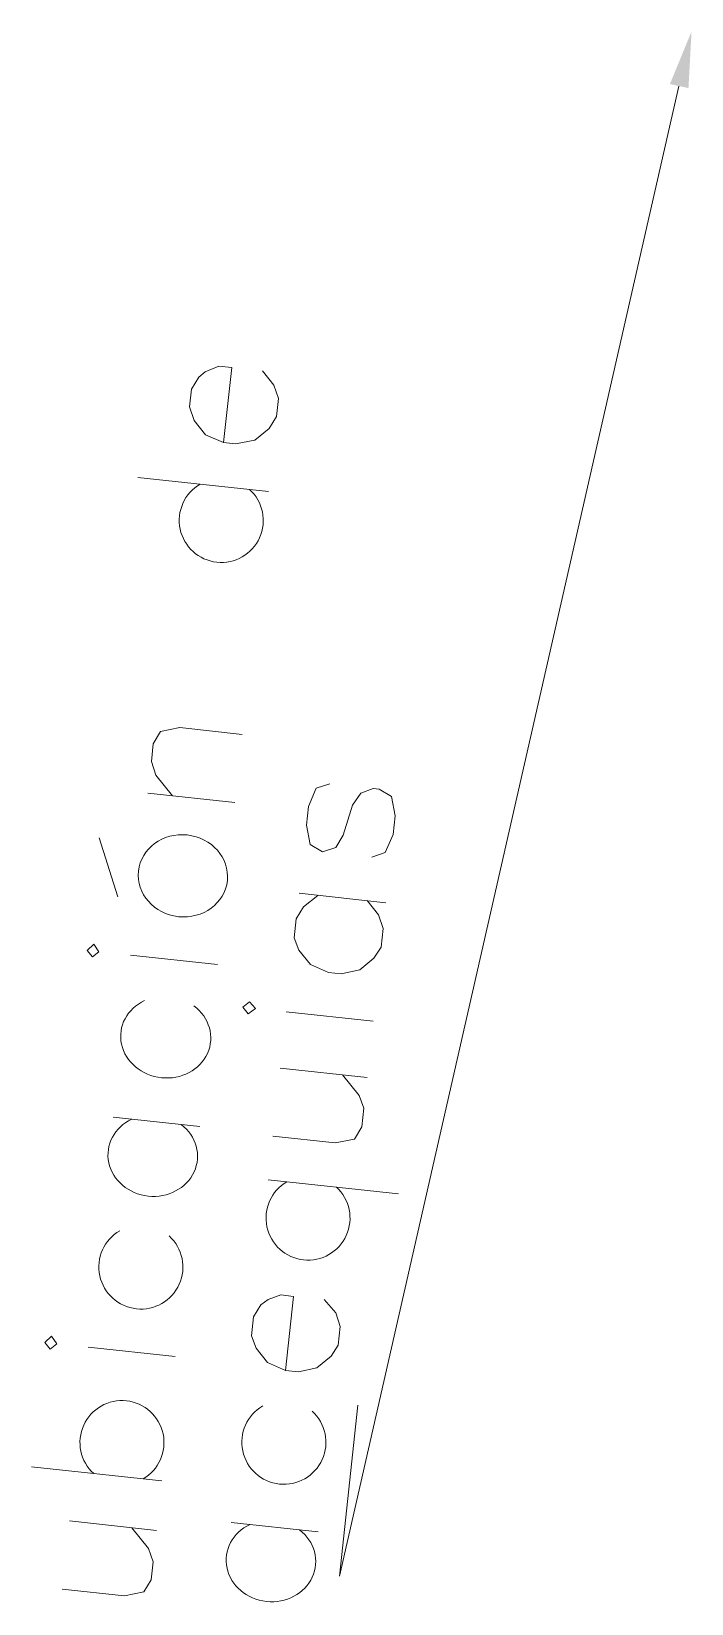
# Model space of a CAD drawing. Header units: metres. Extents: x -977055 to 805873, y -1033982 to 242021.
# Drawn here: x 2580 to 2615.4, y 669.3 to 753.4 of the extents above; entities that cross this region are included whole.
import ezdxf

# ---------------------------------------------------------------- set-up
doc = ezdxf.new("R2010")
doc.units = ezdxf.units.M
doc.layers.add('PDF_LOTES', color=7, linetype='Continuous')
doc.layers.add('PDF_texto', color=7, linetype='Continuous')

# ---------------------------------------------------------------- blocks, each defined once
blk = doc.blocks.new('CALLE')
at = {"layer": 'PDF_LOTES', "lineweight": 20}
for points in [[(-287.67312, -159.014016), (-287.67312, -153.425664)], [(-263.11824, -154.484064), (-260.705088, -153.425664)], [(-245.252448, -153.425664), (-245.252448, -159.014016)], [(-292.711104, -155.288448), (-292.711104, -157.955616), (-292.457088, -158.76), (-291.90672, -159.014016), (-291.144672, -159.014016), (-290.594304, -158.76), (-289.78992, -157.955616)], [(-289.78992, -155.288448), (-289.78992, -159.014016)], [(-282.338784, -155.288448), (-282.338784, -159.014016)], [(-272.474496, -155.288448), (-272.474496, -159.014016)], [(-265.531392, -155.288448), (-265.531392, -159.014016)], [(-258.588288, -159.014016), (-258.588288, -155.288448)], [(-258.588288, -156.346848), (-257.783904, -155.542464), (-257.233536, -155.288448), (-256.471488, -155.288448), (-255.92112, -155.542464), (-255.667104, -156.346848), (-255.667104, -159.014016)], [(-243.389664, -156.897216), (-240.172128, -156.897216), (-240.172128, -156.346848), (-240.46848, -155.79648), (-240.722496, -155.542464), (-241.272864, -155.288448), (-242.034912, -155.288448), (-242.58528, -155.542464), (-243.135648, -156.092832), (-243.389664, -156.897216), (-243.389664, -157.405248), (-243.135648, -158.209632), (-242.58528, -158.76), (-242.034912, -159.014016), (-241.272864, -159.014016), (-240.722496, -158.76), (-240.172128, -158.209632)], [(-289.112544, -162.14688), (-289.112544, -165.872448)], [(-282.423456, -163.755648), (-279.248256, -163.755648), (-279.248256, -163.20528), (-279.502272, -162.697248), (-279.756288, -162.400896), (-280.306656, -162.14688), (-281.11104, -162.14688), (-281.619072, -162.400896), (-282.16944, -162.951264), (-282.423456, -163.755648), (-282.423456, -164.306016), (-282.16944, -165.068064), (-281.619072, -165.618432), (-281.11104, -165.872448), (-280.306656, -165.872448), (-279.756288, -165.618432), (-279.248256, -165.068064)], [(-274.421952, -162.14688), (-274.421952, -167.735232)], [(-272.559168, -162.14688), (-272.559168, -164.814048), (-272.305152, -165.618432), (-271.754784, -165.872448), (-270.9504, -165.872448), (-270.442368, -165.618432), (-269.637984, -164.814048)], [(-269.637984, -162.14688), (-269.637984, -165.872448)], [(-267.224832, -162.14688), (-267.224832, -165.872448)], [(-262.144512, -162.951264), (-262.69488, -162.400896), (-263.245248, -162.14688), (-264.049632, -162.14688), (-264.557664, -162.400896), (-265.108032, -162.951264), (-265.362048, -163.755648), (-265.362048, -164.306016), (-265.108032, -165.068064), (-264.557664, -165.618432), (-264.049632, -165.872448), (-263.245248, -165.872448), (-262.69488, -165.618432), (-262.144512, -165.068064)], [(-262.144512, -162.14688), (-262.144512, -165.872448)], [(-257.360544, -162.951264), (-257.61456, -162.400896), (-258.418944, -162.14688), (-259.223328, -162.14688), (-260.027712, -162.400896), (-260.281728, -162.951264), (-260.027712, -163.501632), (-259.477344, -163.755648), (-258.164928, -164.009664), (-257.61456, -164.306016), (-257.360544, -164.814048), (-257.360544, -165.068064), (-257.61456, -165.618432), (-258.418944, -165.872448), (-259.223328, -165.872448), (-260.027712, -165.618432), (-260.281728, -165.068064)]]:
    blk.add_lwpolyline(points, dxfattribs=at)
for points in [[(-282.5928, -153.67968), (-282.338784, -153.933696), (-282.042432, -153.67968), (-282.338784, -153.425664)], [(-265.785408, -153.67968), (-265.531392, -153.933696), (-265.23504, -153.67968), (-265.531392, -153.425664)], [(-267.478848, -160.538112), (-267.224832, -160.834464), (-266.970816, -160.538112), (-267.224832, -160.284096)]]:
    blk.add_lwpolyline(points, close=True, dxfattribs=at)
for centre, start, end in [((-286.228404, -157.151232), 216.22653236, 143.77346764), ((-278.70318, -157.151232), 36.22653236, 323.77346764), ((-246.697164, -157.151232), 36.22653236, 323.77346764), ((-285.47694, -164.009664), 36.22653236, 323.77346764), ((-275.866668, -164.009664), 36.22653236, 323.77346764)]:
    blk.add_arc(centre, 1.790926, start, end, dxfattribs=at)
for centre, major_axis, ratio, start_param, end_param in [((-273.923066, -157.144809), (-0.041554, 1.909024), 0.911421674, 5.276049182, 10.384158333), ((-268.846223, -157.155201), (0.023751, 1.922126), 0.904892743, 5.309138103, 10.426134253), ((-261.932832, -157.147305), (0, 1.904475), 0.919370202, 0.21936647, 6.502551777), ((-290.561114, -164.003241), (-0.041554, 1.909024), 0.911421674, 5.276049182, 10.384158333)]:
    blk.add_ellipse(centre, major_axis=major_axis, ratio=ratio, start_param=start_param, end_param=end_param, dxfattribs=at)
at = {"layer": 'PDF_texto', "lineweight": 9}
blk.add_lwpolyline([(-226.201248, -174.551328), (-290.890656, -166.973184), (-283.566528, -166.973184)], dxfattribs=at)
at = {"layer": 'PDF_texto', "transparency": 33554559}
blk.add_solid([(-226.158912, -174.170304), (-223.830432, -174.84768), (-226.243584, -174.974688)], dxfattribs=at)

msp = doc.modelspace()

# ---------------------------------------------------------------- block references
at = {"xscale": 1.255773352820658, "yscale": 1.255773352820658, "zscale": 1.255773352820658, "rotation": 83.85573648860341}
msp.add_blockref('CALLE', (2427.15058, 1056.36283, 1015.371), dxfattribs=at)

doc.saveas('drawing.dxf')
